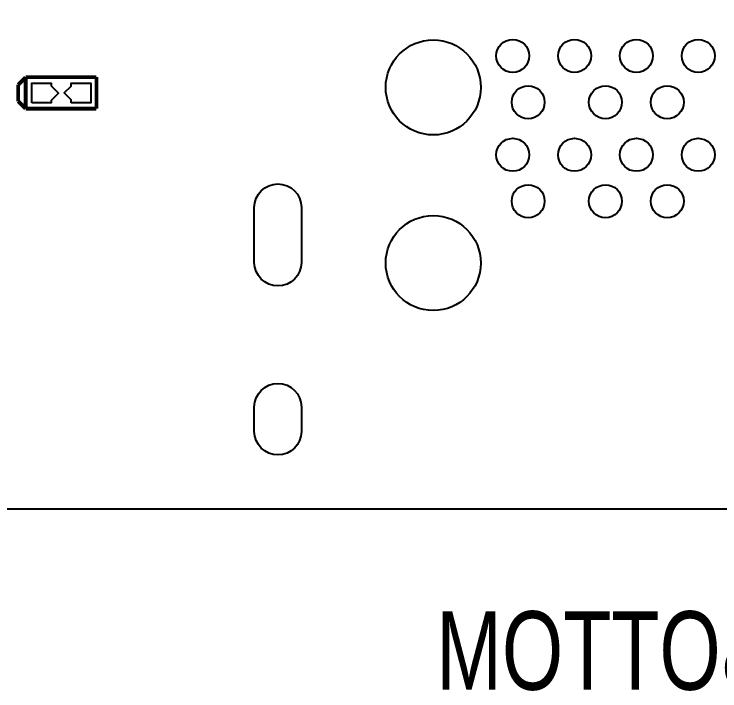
# Model space of a CAD drawing. Extents: x 0 to 100, y -6 to 78.
# Drawn here: x 21.97 to 44.8, y -6.39 to 15.5 of the extents above; entities that cross this region are included whole.
import ezdxf
from ezdxf.enums import TextEntityAlignment as Align

# ---------------------------------------------------------------- set-up
doc = ezdxf.new("R2010")
doc.units = 0
for name, color, linetype in [('BG_OUTLINE', 2, 'CONTINUOUS'), ('BG_SILKSCREEN_BOTTOM', 1, 'CONTINUOUS'), ('PG_SILKSCREEN_BOTTOM', 3, 'CONTINUOUS'), ('PIN_BOTTOM', 4, 'CONTINUOUS')]:
    doc.layers.add(name, color=color, linetype=linetype)

msp = doc.modelspace()

# ---------------------------------------------------------------- linework, layer by layer
at = {"layer": 'BG_OUTLINE'}
msp.add_lwpolyline([(99.50003, 77.899793, 0.414355), (98.900132, 78.499995), (0.100228, 78.499995, 0.414346), (-0.499974, 77.899793), (-0.499974, 0.099797, 0.414234), (0.100228, -0.500101), (98.900132, -0.500101, 0.414211), (99.50003, 0.099797)], format="xyb", close=True, dxfattribs=at)
at = {"layer": 'PG_SILKSCREEN_BOTTOM', "const_width": 0.127}
for points in [[(22.344888, 13.454101), (22.105112, 13.214096)], [(22.352, 12.446), (22.352, 13.462)], [(22.352, 13.462), (24.638, 13.462)], [(24.638, 13.462), (24.638, 12.446)], [(22.105112, 13.214096), (22.105112, 12.683998)], [(22.105112, 12.683998), (22.344888, 12.443993)], [(24.638, 12.446), (22.352, 12.446)]]:
    msp.add_lwpolyline(points, dxfattribs=at)
at = {"layer": 'PIN_BOTTOM'}
for points in [[(22.544405, 12.634697), (22.544405, 13.270713), (23.177881, 13.270713), (23.177881, 13.186613), (23.177881, 13.181813), (23.41278, 12.946812), (23.177881, 12.711913), (23.177881, 12.707315), (23.177881, 12.634697)], [(23.816793, 12.634087), (23.816793, 12.722987), (23.816793, 12.726797), (23.593603, 12.950393), (23.816793, 13.173608), (23.816793, 13.203098), (23.816793, 13.270408), (24.453596, 13.270408), (24.453596, 12.634087)]]:
    msp.add_lwpolyline(points, close=True, dxfattribs=at)
for points in [[(29.742994, 7.471054), (29.742994, 9.249054, -1), (31.266994, 9.249054), (31.266994, 7.471054, -1)], [(29.742994, 2.006346), (29.742994, 2.793746, -1), (31.266994, 2.793746), (31.266994, 2.006346, -1)]]:
    msp.add_lwpolyline(points, format="xyb", close=True, dxfattribs=at)
for centre, radius in [((35.530003, 13.129971), 1.5367), ((38.1, 14.149984), 0.5334), ((40.099996, 14.149984), 0.5334), ((42.099992, 14.149984), 0.5334), ((44.099988, 14.149984), 0.5334), ((38.599897, 12.64986), 0.5334), ((41.099994, 12.64986), 0.5334), ((43.09999, 12.64986), 0.5334), ((38.1, 10.949864), 0.5334), ((40.099996, 10.949864), 0.5334), ((42.099992, 10.949864), 0.5334), ((44.099988, 10.949864), 0.5334), ((38.599897, 9.449968), 0.5334), ((41.099994, 9.449968), 0.5334), ((43.09999, 9.449968), 0.5334), ((35.530003, 7.449972), 1.5367)]:
    msp.add_circle(centre, radius, dxfattribs=at)

# ---------------------------------------------------------------- texts
at = {"layer": 'BG_SILKSCREEN_BOTTOM', "text_generation_flag": 2, "width": 0.75}
msp.add_text('SILKSCREEN BOTTOM', height=2.54, dxfattribs=at).set_placement((49.500028, -6.35), align=Align.CENTER)

doc.saveas('drawing.dxf')
